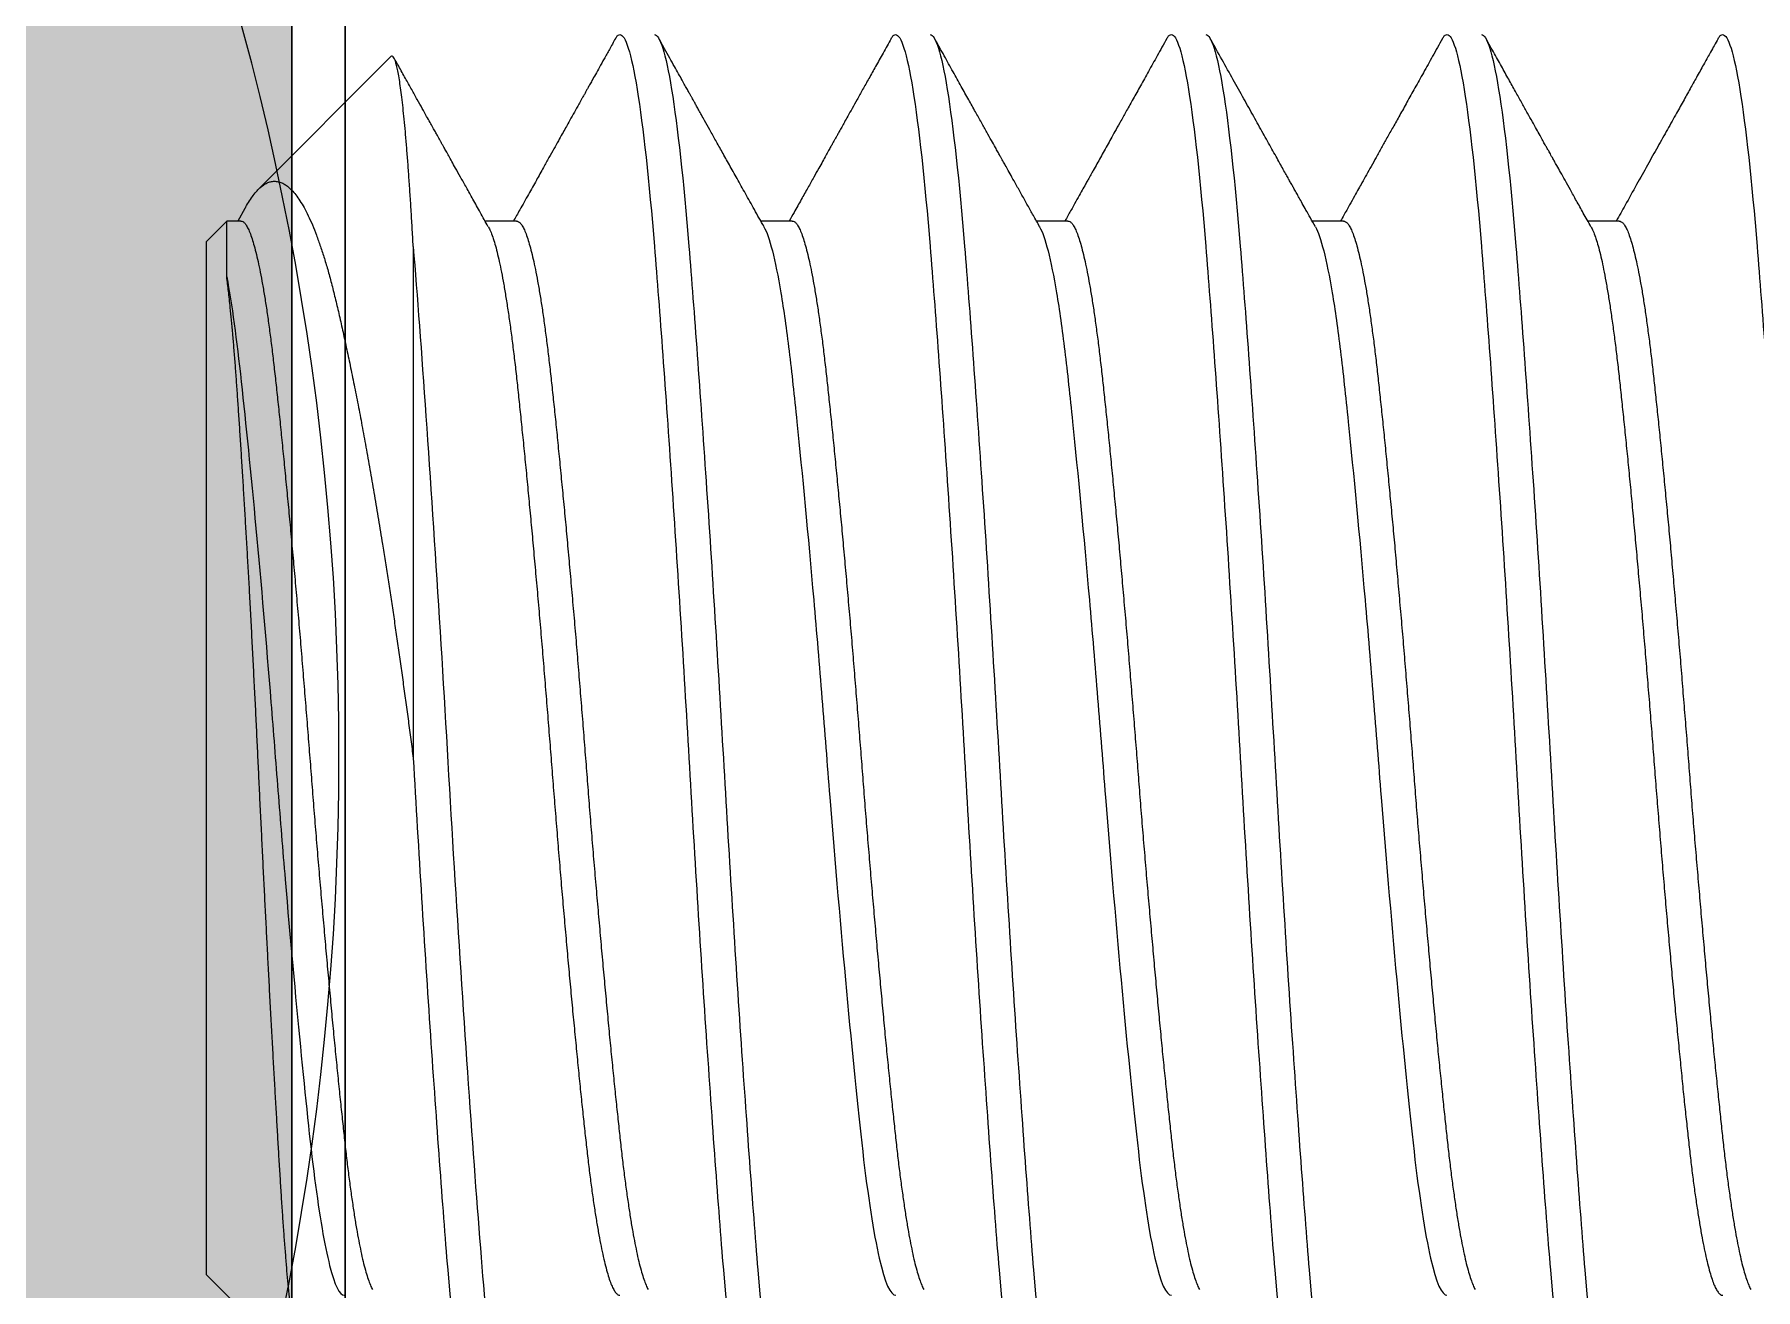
# Model space of a CAD drawing. Extents: x -82 to 113, y -82 to 93.
# Drawn here: x 25.0563 to 25.2514, y 70.4384 to 70.5806 of the extents above; entities that cross this region are included whole.
import ezdxf

# ---------------------------------------------------------------- set-up
doc = ezdxf.new("R2010")
doc.units = 0
doc.header["$MEASUREMENT"] = 0
doc.linetypes.add('SLD-Solid', pattern=[0])
doc.layers.get('0').update_dxf_attribs({"linetype": 'CONTINUOUS'})
for name, color, linetype in [('1', 7, 'CONTINUOUS'), ('Ballons', 7, 'CONTINUOUS'), ('I-Strut', 7, 'CONTINUOUS'), ('VENT', 5, 'CONTINUOUS')]:
    doc.layers.add(name, color=color, linetype=linetype)

# ---------------------------------------------------------------- blocks, each defined once
blk = doc.blocks.new('25204')
at = {"color": 7, "linetype": 'Continuous', "lineweight": 15}
blk.add_line((0.3125, -1.437), (-0.3125, -1.437), dxfattribs=at)
blk = doc.blocks.new('GSFDGSF')
at = {"color": 7, "linetype": 'SLD-Solid', "lineweight": 15}
blk.add_circle((0, 0), 0.31493, dxfattribs=at)
blk = doc.blocks.new('25174')
at = {"color": 7, "linetype": 'SLD-Solid', "lineweight": 15}
for p, q in [((0.875, 0.05856), (0.86414, 0.06943)), ((0.875, 0.05856), (0.875, -0.05856)), ((0.85156, -0.05798), (0.85156, 0)), ((0.8727, -0.06086), (0.875, -0.05856)), ((0.71484, -0.06086), (0.71841, -0.06086)), ((0.74609, -0.06086), (0.74966, -0.06086)), ((0.77734, -0.06086), (0.78091, -0.06086)), ((0.80859, -0.06086), (0.81216, -0.06086)), ((0.83984, -0.06086), (0.84341, -0.06086)), ((0.87063, -0.0623), (0.87144, -0.06086)), ((0.87109, -0.06086), (0.8727, -0.06086)), ((0.85408, -0.07949), (0.86909, -0.06447))]:
    blk.add_line(p, q, dxfattribs=at)
for points, knots in [([(0.70313, -0.082), (0.70252, -0.082), (0.70185, -0.07992), (0.7005, -0.0716), (0.69982, -0.06538), (0.69862, -0.05059), (0.69794, -0.04143), (0.69659, -0.02133), (0.69591, -0.01046), (0.69471, 0.01046), (0.69404, 0.02133), (0.69268, 0.04143), (0.69201, 0.05059), (0.6908, 0.06538), (0.69013, 0.0716), (0.68878, 0.07992), (0.6881, 0.082), (0.6875, 0.082)], [0, 0, 0, 0, 0.125, 0.125, 0.25, 0.25, 0.375, 0.375, 0.5, 0.5, 0.625, 0.625, 0.75, 0.75, 0.875, 0.875, 1, 1, 1, 1]), ([(0.73047, -0.082), (0.72987, -0.082), (0.72919, -0.07992), (0.72784, -0.0716), (0.72716, -0.06538), (0.72596, -0.05059), (0.72529, -0.04143), (0.72393, -0.02133), (0.72326, -0.01046), (0.72205, 0.01046), (0.72138, 0.02133), (0.72003, 0.04143), (0.71935, 0.05059), (0.71815, 0.06538), (0.71747, 0.0716), (0.71612, 0.07992), (0.71545, 0.082), (0.71484, 0.082)], [0, 0, 0, 0, 0.125, 0.125, 0.25, 0.25, 0.375, 0.375, 0.5, 0.5, 0.625, 0.625, 0.75, 0.75, 0.875, 0.875, 1, 1, 1, 1]), ([(0.73437, -0.082), (0.73377, -0.082), (0.7331, -0.07992), (0.73175, -0.0716), (0.73107, -0.06538), (0.72987, -0.05059), (0.72919, -0.04143), (0.72784, -0.02133), (0.72716, -0.01046), (0.72596, 0.01046), (0.72529, 0.02133), (0.72393, 0.04143), (0.72326, 0.05059), (0.72205, 0.06538), (0.72138, 0.0716), (0.72003, 0.07992), (0.71935, 0.082), (0.71875, 0.082)], [0, 0, 0, 0, 0.125, 0.125, 0.25, 0.25, 0.375, 0.375, 0.5, 0.5, 0.625, 0.625, 0.75, 0.75, 0.875, 0.875, 1, 1, 1, 1]), ([(0.76172, -0.082), (0.76112, -0.082), (0.76044, -0.07992), (0.75909, -0.0716), (0.75841, -0.06538), (0.75721, -0.05059), (0.75654, -0.04143), (0.75518, -0.02133), (0.75451, -0.01046), (0.7533, 0.01046), (0.75263, 0.02133), (0.75128, 0.04143), (0.7506, 0.05059), (0.7494, 0.06538), (0.74872, 0.0716), (0.74737, 0.07992), (0.7467, 0.082), (0.74609, 0.082)], [0, 0, 0, 0, 0.125, 0.125, 0.25, 0.25, 0.375, 0.375, 0.5, 0.5, 0.625, 0.625, 0.75, 0.75, 0.875, 0.875, 1, 1, 1, 1]), ([(0.76562, -0.082), (0.76502, -0.082), (0.76435, -0.07992), (0.763, -0.0716), (0.76232, -0.06538), (0.76112, -0.05059), (0.76044, -0.04143), (0.75909, -0.02133), (0.75841, -0.01046), (0.75721, 0.01046), (0.75654, 0.02133), (0.75518, 0.04143), (0.75451, 0.05059), (0.7533, 0.06538), (0.75263, 0.0716), (0.75128, 0.07992), (0.7506, 0.082), (0.75, 0.082)], [0, 0, 0, 0, 0.125, 0.125, 0.25, 0.25, 0.375, 0.375, 0.5, 0.5, 0.625, 0.625, 0.75, 0.75, 0.875, 0.875, 1, 1, 1, 1]), ([(0.79297, -0.082), (0.79237, -0.082), (0.79169, -0.07992), (0.79034, -0.0716), (0.78966, -0.06538), (0.78846, -0.05059), (0.78779, -0.04143), (0.78643, -0.02133), (0.78576, -0.01046), (0.78455, 0.01046), (0.78388, 0.02133), (0.78253, 0.04143), (0.78185, 0.05059), (0.78065, 0.06538), (0.77997, 0.0716), (0.77862, 0.07992), (0.77795, 0.082), (0.77734, 0.082)], [0, 0, 0, 0, 0.125, 0.125, 0.25, 0.25, 0.375, 0.375, 0.5, 0.5, 0.625, 0.625, 0.75, 0.75, 0.875, 0.875, 1, 1, 1, 1]), ([(0.79688, -0.082), (0.79627, -0.082), (0.7956, -0.07992), (0.79425, -0.0716), (0.79357, -0.06538), (0.79237, -0.05059), (0.79169, -0.04143), (0.79034, -0.02133), (0.78966, -0.01046), (0.78846, 0.01046), (0.78779, 0.02133), (0.78643, 0.04143), (0.78576, 0.05059), (0.78455, 0.06538), (0.78388, 0.0716), (0.78253, 0.07992), (0.78185, 0.082), (0.78125, 0.082)], [0, 0, 0, 0, 0.125, 0.125, 0.25, 0.25, 0.375, 0.375, 0.5, 0.5, 0.625, 0.625, 0.75, 0.75, 0.875, 0.875, 1, 1, 1, 1]), ([(0.82422, -0.082), (0.82362, -0.082), (0.82294, -0.07992), (0.82159, -0.0716), (0.82091, -0.06538), (0.81971, -0.05059), (0.81904, -0.04143), (0.81768, -0.02133), (0.81701, -0.01046), (0.8158, 0.01046), (0.81513, 0.02133), (0.81378, 0.04143), (0.8131, 0.05059), (0.8119, 0.06538), (0.81122, 0.0716), (0.80987, 0.07992), (0.8092, 0.082), (0.80859, 0.082)], [0, 0, 0, 0, 0.125, 0.125, 0.25, 0.25, 0.375, 0.375, 0.5, 0.5, 0.625, 0.625, 0.75, 0.75, 0.875, 0.875, 1, 1, 1, 1]), ([(0.82813, -0.082), (0.82752, -0.082), (0.82685, -0.07992), (0.8255, -0.0716), (0.82482, -0.06538), (0.82362, -0.05059), (0.82294, -0.04143), (0.82159, -0.02133), (0.82091, -0.01046), (0.81971, 0.01046), (0.81904, 0.02133), (0.81768, 0.04143), (0.81701, 0.05059), (0.8158, 0.06538), (0.81513, 0.0716), (0.81378, 0.07992), (0.8131, 0.082), (0.8125, 0.082)], [0, 0, 0, 0, 0.125, 0.125, 0.25, 0.25, 0.375, 0.375, 0.5, 0.5, 0.625, 0.625, 0.75, 0.75, 0.875, 0.875, 1, 1, 1, 1]), ([(0.85156, -0.05798), (0.85111, -0.05244), (0.85062, -0.04591), (0.84961, -0.03157), (0.8491, -0.02377), (0.84811, -0.00792), (0.84767, -0.00004), (0.84672, 0.01584), (0.84621, 0.02385), (0.8452, 0.03891), (0.84469, 0.04597), (0.84374, 0.05828), (0.84329, 0.06359), (0.84231, 0.07259), (0.84179, 0.07615), (0.84079, 0.08085), (0.84029, 0.082), (0.83984, 0.082)], [0, 0, 0, 0, 0.125, 0.125, 0.25, 0.25, 0.375, 0.375, 0.5, 0.5, 0.625, 0.625, 0.75, 0.75, 0.875, 0.875, 1, 1, 1, 1]), ([(0.85156, 0), (0.85096, 0.01046), (0.85029, 0.02133), (0.84893, 0.04143), (0.84826, 0.05059), (0.84705, 0.06538), (0.84638, 0.0716), (0.84503, 0.07992), (0.84435, 0.082), (0.84375, 0.082)], [0, 0, 0, 0, 0.25, 0.25, 0.5, 0.5, 0.75, 0.75, 1, 1, 1, 1]), ([(0.86373, 0.06925), (0.86376, 0.0693), (0.86383, 0.06943), (0.86394, 0.06951), (0.86407, 0.0695), (0.8642, 0.06936), (0.86433, 0.06909), (0.86447, 0.06869), (0.86461, 0.06816), (0.86475, 0.06751), (0.86488, 0.06675), (0.86502, 0.06588), (0.86516, 0.06487), (0.8653, 0.06375), (0.86544, 0.06249), (0.86559, 0.06111), (0.86573, 0.05964), (0.86587, 0.05809), (0.866, 0.05647), (0.86614, 0.05476), (0.86627, 0.05293), (0.86641, 0.051), (0.86654, 0.04895), (0.86667, 0.04682), (0.86681, 0.04462), (0.86694, 0.04238), (0.86707, 0.04009), (0.86721, 0.03772), (0.86735, 0.03527), (0.86749, 0.03274), (0.86763, 0.03012), (0.86778, 0.02744), (0.86792, 0.02477), (0.86806, 0.02212), (0.86819, 0.0195), (0.86833, 0.01683), (0.86847, 0.01413), (0.8686, 0.01138), (0.86874, 0.00859), (0.86888, 0.00578), (0.86901, 0.00299), (0.86914, 0.00024), (0.86927, -0.00248), (0.8694, -0.0052), (0.86954, -0.00793), (0.86968, -0.01066), (0.86982, -0.01339), (0.86996, -0.0161), (0.8701, -0.01871), (0.87024, -0.02122), (0.87038, -0.02364), (0.87052, -0.02601), (0.87066, -0.02835), (0.8708, -0.03066), (0.87094, -0.03292), (0.87108, -0.03513), (0.87121, -0.03724), (0.87135, -0.03925), (0.87148, -0.04116), (0.87161, -0.043), (0.87174, -0.04478), (0.87188, -0.04648), (0.87201, -0.0481), (0.87215, -0.04964), (0.87228, -0.05093), (0.8724, -0.05201), (0.8725, -0.05291), (0.8726, -0.05375), (0.87267, -0.05427), (0.8727, -0.05453)], [0, 0, 0, 0, 0.0086732, 0.0247167, 0.0407603, 0.0571609, 0.0735613, 0.0900907, 0.1066201, 0.1223005, 0.1379809, 0.1537748, 0.1695686, 0.185721, 0.2018735, 0.21815, 0.2344266, 0.2497943, 0.265162, 0.2806364, 0.2961108, 0.3119228, 0.3277347, 0.3436646, 0.3595943, 0.3748751, 0.390156, 0.4055501, 0.4209442, 0.4366966, 0.452449, 0.4683254, 0.4842019, 0.4990045, 0.513807, 0.5287123, 0.5436177, 0.5588473, 0.574077, 0.5894187, 0.6047604, 0.6195634, 0.6343661, 0.6492776, 0.6641892, 0.6794491, 0.694709, 0.7100909, 0.7254728, 0.7397859, 0.754099, 0.7685126, 0.7829261, 0.7976569, 0.8123876, 0.8272279, 0.8420682, 0.8563056, 0.8705431, 0.8848798, 0.8992163, 0.9138787, 0.9285411, 0.9433208, 0.9581005, 0.968549, 0.979008, 0.9894987, 1, 1, 1, 1]), ([(0.71805, -0.06021), (0.71804, -0.06021), (0.71796, -0.06009), (0.7178, -0.05972), (0.71755, -0.05908), (0.7173, -0.05828), (0.71705, -0.05735), (0.7168, -0.05628), (0.71655, -0.05507), (0.7163, -0.05371), (0.71605, -0.05222), (0.7158, -0.0506), (0.71555, -0.04887), (0.71531, -0.04703), (0.71507, -0.04509), (0.71484, -0.04305), (0.71461, -0.04092), (0.71438, -0.03868), (0.71414, -0.03633), (0.71389, -0.03388), (0.71364, -0.03135), (0.7134, -0.02875), (0.71315, -0.0261), (0.7129, -0.02337), (0.71265, -0.02057), (0.71239, -0.01771), (0.71214, -0.01478), (0.71189, -0.01184), (0.71165, -0.00887), (0.7114, -0.00591), (0.71117, -0.00295), (0.71094, 0), (0.71071, 0.00294), (0.71047, 0.0059), (0.71023, 0.00885), (0.70999, 0.01181), (0.70974, 0.01473), (0.70949, 0.01762), (0.70924, 0.02044), (0.70899, 0.02323), (0.70874, 0.02597), (0.70849, 0.02867), (0.70823, 0.03131), (0.70798, 0.03386), (0.70774, 0.03632), (0.7075, 0.03867), (0.70726, 0.04091), (0.70703, 0.04305), (0.7068, 0.04508), (0.70657, 0.04702), (0.70633, 0.04885), (0.70608, 0.05058), (0.70583, 0.05219), (0.70558, 0.05367), (0.70533, 0.05501), (0.70508, 0.05622), (0.70483, 0.0573), (0.70458, 0.05825), (0.70433, 0.05906), (0.70408, 0.05972), (0.70383, 0.06023), (0.70359, 0.0606), (0.70335, 0.0608), (0.70321, 0.06088), (0.70312, 0.06086), (0.70312, 0.06086)], [0, 0, 0, 0, 0.00009, 0.0165405, 0.0330728, 0.0493703, 0.0657078, 0.0820658, 0.0984242, 0.1150963, 0.1317274, 0.1482965, 0.1647837, 0.1811693, 0.1974345, 0.2135613, 0.2296528, 0.2458821, 0.2622314, 0.2786819, 0.2952142, 0.3115117, 0.3278492, 0.3442072, 0.3605656, 0.3772378, 0.3938687, 0.4104379, 0.4269251, 0.4433107, 0.4595759, 0.4757027, 0.4917942, 0.5080235, 0.5243728, 0.5408233, 0.5573556, 0.5736531, 0.5899906, 0.6063486, 0.622707, 0.6393792, 0.6560102, 0.6725793, 0.6890665, 0.7054522, 0.7217173, 0.7378441, 0.7539356, 0.7701649, 0.7865142, 0.8029647, 0.8194971, 0.8357945, 0.852132, 0.86849, 0.8848484, 0.9015206, 0.9181516, 0.9347208, 0.9512079, 0.9675936, 0.9838587, 0.9999855, 1, 1, 1, 1]), ([(0.74929, -0.06021), (0.74868, -0.05911), (0.74802, -0.05654), (0.74706, -0.0508), (0.74675, -0.04858), (0.74615, -0.04369), (0.74587, -0.04104), (0.74496, -0.03222), (0.74431, -0.02528), (0.74334, -0.01428), (0.74303, -0.01052), (0.74242, -0.00303), (0.74214, 0.00066), (0.74124, 0.01188), (0.74059, 0.01948), (0.73931, 0.03333), (0.7387, 0.03948), (0.73752, 0.04963), (0.73688, 0.05384), (0.73559, 0.05946), (0.73495, 0.06086), (0.73438, 0.06086)], [0, 0, 0, 0, 0.125, 0.125, 0.1875, 0.1875, 0.25, 0.25, 0.375, 0.375, 0.4375, 0.4375, 0.5, 0.5, 0.625, 0.625, 0.75, 0.75, 0.875, 0.875, 1, 1, 1, 1]), ([(0.78055, -0.06021), (0.77993, -0.05912), (0.77927, -0.05654), (0.77831, -0.0508), (0.778, -0.04858), (0.7774, -0.04369), (0.77712, -0.04104), (0.77621, -0.03222), (0.77556, -0.02528), (0.77459, -0.01428), (0.77428, -0.01052), (0.77367, -0.00303), (0.77339, 0.00066), (0.77249, 0.01188), (0.77184, 0.01948), (0.77056, 0.03333), (0.76995, 0.03948), (0.76877, 0.04963), (0.76813, 0.05384), (0.76684, 0.05946), (0.7662, 0.06086), (0.76562, 0.06086)], [0, 0, 0, 0, 0.125, 0.125, 0.1875, 0.1875, 0.25, 0.25, 0.375, 0.375, 0.4375, 0.4375, 0.5, 0.5, 0.625, 0.625, 0.75, 0.75, 0.875, 0.875, 1, 1, 1, 1]), ([(0.8118, -0.06021), (0.81118, -0.05912), (0.81052, -0.05654), (0.80956, -0.0508), (0.80925, -0.04858), (0.80865, -0.04369), (0.80837, -0.04104), (0.80746, -0.03222), (0.80681, -0.02528), (0.80584, -0.01428), (0.80553, -0.01052), (0.80492, -0.00303), (0.80464, 0.00067), (0.80374, 0.01188), (0.80309, 0.01948), (0.8018, 0.03333), (0.8012, 0.03949), (0.80002, 0.04963), (0.79938, 0.05384), (0.79809, 0.05946), (0.79745, 0.06086), (0.79687, 0.06086)], [0, 0, 0, 0, 0.125, 0.125, 0.1875, 0.1875, 0.25, 0.25, 0.375, 0.375, 0.4375, 0.4375, 0.5, 0.5, 0.625, 0.625, 0.75, 0.75, 0.875, 0.875, 1, 1, 1, 1]), ([(0.84305, -0.06021), (0.84304, -0.06021), (0.84296, -0.06009), (0.8428, -0.05972), (0.84255, -0.05908), (0.8423, -0.05828), (0.84205, -0.05735), (0.8418, -0.05628), (0.84155, -0.05507), (0.8413, -0.05371), (0.84105, -0.05222), (0.8408, -0.0506), (0.84055, -0.04887), (0.84031, -0.04703), (0.84007, -0.04509), (0.83984, -0.04305), (0.83961, -0.04092), (0.83938, -0.03868), (0.83914, -0.03633), (0.83889, -0.03388), (0.83864, -0.03135), (0.8384, -0.02875), (0.83815, -0.0261), (0.8379, -0.02337), (0.83765, -0.02057), (0.83739, -0.01771), (0.83714, -0.01478), (0.83689, -0.01184), (0.83665, -0.00887), (0.8364, -0.00591), (0.83617, -0.00295), (0.83594, 0), (0.83571, 0.00294), (0.83547, 0.0059), (0.83523, 0.00885), (0.83499, 0.01181), (0.83474, 0.01473), (0.83449, 0.01762), (0.83424, 0.02044), (0.83399, 0.02323), (0.83374, 0.02597), (0.83349, 0.02867), (0.83323, 0.03131), (0.83298, 0.03386), (0.83274, 0.03632), (0.8325, 0.03867), (0.83226, 0.04091), (0.83203, 0.04305), (0.8318, 0.04508), (0.83157, 0.04702), (0.83133, 0.04885), (0.83108, 0.05058), (0.83083, 0.05219), (0.83058, 0.05367), (0.83033, 0.05501), (0.83008, 0.05622), (0.82983, 0.0573), (0.82958, 0.05825), (0.82933, 0.05906), (0.82908, 0.05972), (0.82883, 0.06023), (0.82859, 0.06059), (0.82835, 0.06082), (0.8282, 0.06085), (0.82813, 0.06086)], [0, 0, 0, 0, 0.000091, 0.016541, 0.033074, 0.049372, 0.06571, 0.082068, 0.098427, 0.115099, 0.13173, 0.1483, 0.164787, 0.181173, 0.197439, 0.213566, 0.229658, 0.245887, 0.262237, 0.278688, 0.29522, 0.311518, 0.327856, 0.344214, 0.360573, 0.377245, 0.393877, 0.410446, 0.426934, 0.44332, 0.459585, 0.475712, 0.491804, 0.508034, 0.524383, 0.540834, 0.557367, 0.573664, 0.590002, 0.606361, 0.622719, 0.639392, 0.656023, 0.672593, 0.68908, 0.705466, 0.721732, 0.737859, 0.75395, 0.77018, 0.78653, 0.80298, 0.819513, 0.835811, 0.852149, 0.868507, 0.884866, 0.901538, 0.918169, 0.934739, 0.951226, 0.967612, 0.983878, 1, 1, 1, 1]), ([(0.8727, -0.05453), (0.87213, -0.05148), (0.87157, -0.04739), (0.87054, -0.03792), (0.86997, -0.03224), (0.86881, -0.01979), (0.86823, -0.01303), (0.86742, -0.00296), (0.86716, 0.00034), (0.86663, 0.00704), (0.86636, 0.01041), (0.86551, 0.02041), (0.86492, 0.0269), (0.86379, 0.03844), (0.86328, 0.0434), (0.86219, 0.05182), (0.86161, 0.05522), (0.86046, 0.05974), (0.85989, 0.06086), (0.85938, 0.06086)], [0, 0, 0, 0, 0.125, 0.125, 0.25, 0.25, 0.375, 0.375, 0.4375, 0.4375, 0.5, 0.5, 0.625, 0.625, 0.75, 0.75, 0.875, 0.875, 1, 1, 1, 1]), ([(0.71484, -0.06086), (0.71484, -0.06086), (0.71478, -0.06088), (0.71461, -0.0608), (0.71438, -0.0606), (0.71414, -0.06024), (0.71389, -0.05973), (0.71364, -0.05907), (0.7134, -0.05828), (0.71315, -0.05735), (0.7129, -0.05628), (0.71265, -0.05507), (0.71239, -0.05371), (0.71214, -0.05222), (0.71189, -0.0506), (0.71165, -0.04887), (0.7114, -0.04703), (0.71117, -0.04509), (0.71094, -0.04305), (0.71071, -0.04092), (0.71047, -0.03868), (0.71023, -0.03633), (0.70999, -0.03388), (0.70974, -0.03135), (0.70949, -0.02875), (0.70924, -0.0261), (0.70899, -0.02337), (0.70874, -0.02057), (0.70849, -0.01771), (0.70823, -0.01478), (0.70798, -0.01184), (0.70774, -0.00887), (0.7075, -0.00591), (0.70726, -0.00295), (0.70703, 0), (0.7068, 0.00294), (0.70657, 0.0059), (0.70633, 0.00885), (0.70608, 0.01181), (0.70583, 0.01473), (0.70558, 0.01762), (0.70533, 0.02044), (0.70508, 0.02323), (0.70483, 0.02597), (0.70458, 0.02867), (0.70433, 0.03131), (0.70408, 0.03386), (0.70383, 0.03632), (0.70359, 0.03867), (0.70335, 0.04091), (0.70313, 0.04305), (0.7029, 0.04508), (0.70266, 0.04702), (0.70242, 0.04885), (0.70217, 0.05058), (0.70193, 0.05219), (0.70168, 0.05367), (0.70143, 0.05501), (0.70118, 0.05622), (0.70093, 0.0573), (0.70067, 0.05825), (0.70042, 0.05906), (0.70017, 0.05971), (0.70001, 0.06009), (0.69992, 0.06021), (0.69992, 0.06021)], [0, 0, 0, 0, 0.000006, 0.016098, 0.032328, 0.048677, 0.065128, 0.081661, 0.097959, 0.114297, 0.130655, 0.147014, 0.163686, 0.180318, 0.196887, 0.213375, 0.229761, 0.246026, 0.262154, 0.278245, 0.294475, 0.310825, 0.327276, 0.343808, 0.360106, 0.376444, 0.392802, 0.409161, 0.425834, 0.442465, 0.459035, 0.475522, 0.491908, 0.508174, 0.524301, 0.540393, 0.556623, 0.572972, 0.589423, 0.605956, 0.622254, 0.638592, 0.65495, 0.671309, 0.687981, 0.704613, 0.721182, 0.73767, 0.754056, 0.770321, 0.786448, 0.80254, 0.81877, 0.83512, 0.851571, 0.868103, 0.884401, 0.900739, 0.917097, 0.933456, 0.950129, 0.96676, 0.98333, 0.999817, 1, 1, 1, 1]), ([(0.74609, -0.06086), (0.74609, -0.06086), (0.74602, -0.06088), (0.74586, -0.0608), (0.74563, -0.0606), (0.74539, -0.06024), (0.74514, -0.05973), (0.74489, -0.05907), (0.74465, -0.05828), (0.7444, -0.05735), (0.74415, -0.05628), (0.7439, -0.05507), (0.74364, -0.05371), (0.74339, -0.05222), (0.74314, -0.0506), (0.7429, -0.04887), (0.74265, -0.04703), (0.74242, -0.04509), (0.74219, -0.04305), (0.74196, -0.04092), (0.74172, -0.03868), (0.74148, -0.03633), (0.74124, -0.03388), (0.74099, -0.03135), (0.74074, -0.02875), (0.74049, -0.0261), (0.74024, -0.02337), (0.73999, -0.02057), (0.73974, -0.01771), (0.73948, -0.01478), (0.73923, -0.01184), (0.73899, -0.00887), (0.73875, -0.00591), (0.73851, -0.00295), (0.73828, 0), (0.73805, 0.00294), (0.73782, 0.0059), (0.73758, 0.00885), (0.73733, 0.01181), (0.73708, 0.01473), (0.73683, 0.01762), (0.73658, 0.02044), (0.73633, 0.02323), (0.73608, 0.02597), (0.73583, 0.02867), (0.73558, 0.03131), (0.73533, 0.03386), (0.73508, 0.03632), (0.73484, 0.03867), (0.7346, 0.04091), (0.73438, 0.04305), (0.73415, 0.04508), (0.73391, 0.04702), (0.73367, 0.04885), (0.73342, 0.05058), (0.73318, 0.05219), (0.73293, 0.05367), (0.73268, 0.05501), (0.73243, 0.05622), (0.73218, 0.0573), (0.73192, 0.05825), (0.73167, 0.05906), (0.73142, 0.05971), (0.73126, 0.06009), (0.73117, 0.06021), (0.73117, 0.06021)], [0, 0, 0, 0, 0.000022, 0.016113, 0.032343, 0.048692, 0.065143, 0.081675, 0.097973, 0.11431, 0.130668, 0.147027, 0.163699, 0.18033, 0.1969, 0.213387, 0.229773, 0.246038, 0.262165, 0.278257, 0.294486, 0.310836, 0.327286, 0.343819, 0.360116, 0.376454, 0.392812, 0.409171, 0.425843, 0.442474, 0.459043, 0.475531, 0.491916, 0.508182, 0.524309, 0.5404, 0.55663, 0.572979, 0.58943, 0.605962, 0.62226, 0.638598, 0.654956, 0.671314, 0.687986, 0.704618, 0.721187, 0.737674, 0.75406, 0.770325, 0.786452, 0.802544, 0.818773, 0.835123, 0.851573, 0.868106, 0.884403, 0.900741, 0.917099, 0.933458, 0.95013, 0.966761, 0.983331, 0.999818, 1, 1, 1, 1]), ([(0.77734, -0.06086), (0.77727, -0.06085), (0.77711, -0.06082), (0.77688, -0.0606), (0.77664, -0.06024), (0.77639, -0.05973), (0.77614, -0.05907), (0.7759, -0.05828), (0.77565, -0.05735), (0.7754, -0.05628), (0.77515, -0.05507), (0.77489, -0.05371), (0.77464, -0.05222), (0.77439, -0.0506), (0.77415, -0.04887), (0.7739, -0.04703), (0.77367, -0.04509), (0.77344, -0.04305), (0.77321, -0.04092), (0.77297, -0.03868), (0.77273, -0.03633), (0.77249, -0.03388), (0.77224, -0.03135), (0.77199, -0.02875), (0.77174, -0.0261), (0.77149, -0.02337), (0.77124, -0.02057), (0.77099, -0.01771), (0.77073, -0.01478), (0.77048, -0.01184), (0.77024, -0.00887), (0.77, -0.00591), (0.76976, -0.00295), (0.76953, 0), (0.7693, 0.00294), (0.76907, 0.0059), (0.76883, 0.00885), (0.76858, 0.01181), (0.76833, 0.01473), (0.76808, 0.01762), (0.76783, 0.02044), (0.76758, 0.02323), (0.76733, 0.02597), (0.76708, 0.02867), (0.76683, 0.03131), (0.76658, 0.03386), (0.76633, 0.03632), (0.76609, 0.03867), (0.76585, 0.04091), (0.76562, 0.04305), (0.7654, 0.04508), (0.76516, 0.04702), (0.76492, 0.04885), (0.76467, 0.05058), (0.76443, 0.05219), (0.76418, 0.05367), (0.76393, 0.05501), (0.76368, 0.05622), (0.76343, 0.0573), (0.76317, 0.05825), (0.76292, 0.05906), (0.76267, 0.05971), (0.76251, 0.06009), (0.76242, 0.06021), (0.76242, 0.06021)], [0, 0, 0, 0, 0.016081, 0.032311, 0.04866, 0.065111, 0.081644, 0.097942, 0.11428, 0.130639, 0.146998, 0.16367, 0.180302, 0.196872, 0.213359, 0.229745, 0.246011, 0.262138, 0.27823, 0.29446, 0.31081, 0.327261, 0.343794, 0.360092, 0.37643, 0.392788, 0.409147, 0.42582, 0.442451, 0.459021, 0.475509, 0.491895, 0.508161, 0.524288, 0.54038, 0.55661, 0.57296, 0.589411, 0.605943, 0.622241, 0.638579, 0.654938, 0.671297, 0.68797, 0.704601, 0.721171, 0.737658, 0.754045, 0.77031, 0.786438, 0.80253, 0.818759, 0.835109, 0.85156, 0.868093, 0.884391, 0.900729, 0.917088, 0.933446, 0.950119, 0.966751, 0.98332, 0.999808, 1, 1, 1, 1]), ([(0.80859, -0.06086), (0.80852, -0.06085), (0.80836, -0.06082), (0.80813, -0.0606), (0.80789, -0.06024), (0.80764, -0.05973), (0.80739, -0.05907), (0.80715, -0.05828), (0.8069, -0.05735), (0.80665, -0.05628), (0.8064, -0.05507), (0.80614, -0.05371), (0.80589, -0.05222), (0.80564, -0.0506), (0.8054, -0.04887), (0.80515, -0.04703), (0.80492, -0.04509), (0.80469, -0.04305), (0.80446, -0.04092), (0.80422, -0.03868), (0.80398, -0.03633), (0.80374, -0.03388), (0.80349, -0.03135), (0.80324, -0.02875), (0.80299, -0.0261), (0.80274, -0.02337), (0.80249, -0.02057), (0.80224, -0.01771), (0.80198, -0.01478), (0.80173, -0.01184), (0.80149, -0.00887), (0.80125, -0.00591), (0.80101, -0.00295), (0.80078, 0), (0.80055, 0.00294), (0.80032, 0.0059), (0.80008, 0.00885), (0.79983, 0.01181), (0.79958, 0.01473), (0.79933, 0.01762), (0.79908, 0.02044), (0.79883, 0.02323), (0.79858, 0.02597), (0.79833, 0.02867), (0.79808, 0.03131), (0.79783, 0.03386), (0.79758, 0.03632), (0.79734, 0.03867), (0.7971, 0.04091), (0.79688, 0.04305), (0.79665, 0.04508), (0.79641, 0.04702), (0.79617, 0.04885), (0.79592, 0.05058), (0.79568, 0.05219), (0.79543, 0.05367), (0.79518, 0.05501), (0.79493, 0.05622), (0.79468, 0.0573), (0.79442, 0.05825), (0.79417, 0.05906), (0.79392, 0.05971), (0.79376, 0.06009), (0.79367, 0.06021), (0.79367, 0.06021)], [0, 0, 0, 0, 0.016081, 0.032311, 0.048661, 0.065112, 0.081645, 0.097942, 0.11428, 0.130639, 0.146998, 0.16367, 0.180301, 0.196871, 0.213359, 0.229745, 0.24601, 0.262138, 0.278229, 0.294459, 0.310809, 0.32726, 0.343792, 0.36009, 0.376428, 0.392787, 0.409145, 0.425818, 0.442449, 0.459019, 0.475507, 0.491893, 0.508158, 0.524285, 0.540377, 0.556607, 0.572957, 0.589408, 0.60594, 0.622238, 0.638576, 0.654935, 0.671293, 0.687966, 0.704597, 0.721167, 0.737655, 0.754041, 0.770306, 0.786433, 0.802525, 0.818755, 0.835105, 0.851556, 0.868088, 0.884386, 0.900724, 0.917082, 0.933441, 0.950114, 0.966745, 0.983315, 0.999802, 1, 1, 1, 1]), ([(0.83984, -0.06086), (0.83984, -0.06086), (0.83976, -0.06088), (0.83962, -0.0608), (0.83938, -0.0606), (0.83914, -0.06024), (0.83889, -0.05973), (0.83864, -0.05907), (0.8384, -0.05828), (0.83815, -0.05735), (0.8379, -0.05628), (0.83765, -0.05507), (0.83739, -0.05371), (0.83714, -0.05222), (0.83689, -0.0506), (0.83665, -0.04887), (0.8364, -0.04703), (0.83617, -0.04509), (0.83594, -0.04305), (0.83571, -0.04092), (0.83547, -0.03868), (0.83523, -0.03633), (0.83499, -0.03388), (0.83474, -0.03135), (0.83449, -0.02875), (0.83424, -0.0261), (0.83399, -0.02337), (0.83374, -0.02057), (0.83349, -0.01771), (0.83323, -0.01478), (0.83298, -0.01184), (0.83274, -0.00887), (0.8325, -0.00591), (0.83226, -0.00295), (0.83203, 0), (0.8318, 0.00294), (0.83157, 0.0059), (0.83133, 0.00885), (0.83108, 0.01181), (0.83083, 0.01473), (0.83058, 0.01762), (0.83033, 0.02044), (0.83008, 0.02323), (0.82983, 0.02597), (0.82958, 0.02867), (0.82933, 0.03131), (0.82908, 0.03386), (0.82883, 0.03632), (0.82859, 0.03867), (0.82835, 0.04091), (0.82813, 0.04305), (0.8279, 0.04508), (0.82766, 0.04702), (0.82742, 0.04885), (0.82717, 0.05058), (0.82693, 0.05219), (0.82668, 0.05367), (0.82643, 0.05501), (0.82618, 0.05622), (0.82593, 0.0573), (0.82567, 0.05825), (0.82542, 0.05906), (0.82517, 0.05971), (0.82501, 0.06009), (0.82492, 0.06021), (0.82492, 0.06021)], [0, 0, 0, 0, 0.000024, 0.016116, 0.032345, 0.048694, 0.065145, 0.081677, 0.097974, 0.114312, 0.13067, 0.147028, 0.1637, 0.180331, 0.196901, 0.213388, 0.229773, 0.246039, 0.262165, 0.278257, 0.294486, 0.310835, 0.327286, 0.343818, 0.360115, 0.376453, 0.392811, 0.409169, 0.425841, 0.442472, 0.459042, 0.475529, 0.491914, 0.508179, 0.524306, 0.540398, 0.556627, 0.572976, 0.589427, 0.605959, 0.622256, 0.638594, 0.654952, 0.67131, 0.687982, 0.704613, 0.721183, 0.73767, 0.754055, 0.77032, 0.786447, 0.802539, 0.818768, 0.835117, 0.851568, 0.8681, 0.884397, 0.900735, 0.917093, 0.933451, 0.950123, 0.966754, 0.983323, 0.999811, 1, 1, 1, 1]), ([(0.87109, -0.06086), (0.87102, -0.06085), (0.87086, -0.06082), (0.87063, -0.0606), (0.87039, -0.06024), (0.87014, -0.05973), (0.86989, -0.05907), (0.86965, -0.05828), (0.8694, -0.05735), (0.86915, -0.05628), (0.8689, -0.05507), (0.86864, -0.05371), (0.86839, -0.05222), (0.86814, -0.0506), (0.8679, -0.04887), (0.86765, -0.04703), (0.86742, -0.04509), (0.86719, -0.04305), (0.86696, -0.04092), (0.86672, -0.03868), (0.86648, -0.03633), (0.86624, -0.03388), (0.86599, -0.03135), (0.86574, -0.02875), (0.86549, -0.0261), (0.86524, -0.02337), (0.86499, -0.02057), (0.86474, -0.01771), (0.86448, -0.01478), (0.86423, -0.01184), (0.86399, -0.00887), (0.86375, -0.00591), (0.86351, -0.00295), (0.86328, 0), (0.86305, 0.00294), (0.86282, 0.0059), (0.86258, 0.00885), (0.86233, 0.01181), (0.86208, 0.01473), (0.86183, 0.01762), (0.86158, 0.02044), (0.86133, 0.02323), (0.86108, 0.02597), (0.86083, 0.02867), (0.86058, 0.03131), (0.86033, 0.03386), (0.86008, 0.03632), (0.85984, 0.03867), (0.8596, 0.04091), (0.85938, 0.04305), (0.85915, 0.04508), (0.85891, 0.04702), (0.85867, 0.04885), (0.85842, 0.05058), (0.85818, 0.05219), (0.85793, 0.05367), (0.85768, 0.05501), (0.85743, 0.05622), (0.85718, 0.0573), (0.85692, 0.05825), (0.85667, 0.05906), (0.85642, 0.05971), (0.85626, 0.06009), (0.85617, 0.06021), (0.85617, 0.06021)], [0, 0, 0, 0, 0.0160918, 0.0323215, 0.0486712, 0.0651221, 0.0816549, 0.0979527, 0.1142906, 0.130649, 0.1470078, 0.1636804, 0.1803118, 0.1968813, 0.2133689, 0.2297549, 0.2460205, 0.2621477, 0.2782396, 0.2944692, 0.3108189, 0.3272698, 0.3438026, 0.3601004, 0.3764383, 0.3927967, 0.4091555, 0.4258281, 0.4424594, 0.4590291, 0.4755166, 0.4919027, 0.5081682, 0.5242954, 0.5403873, 0.556617, 0.5729666, 0.5894175, 0.6059503, 0.6222481, 0.638586, 0.6549444, 0.6713033, 0.6879758, 0.7046072, 0.7211768, 0.7376644, 0.7540504, 0.7703159, 0.7864431, 0.802535, 0.8187647, 0.8351143, 0.8515653, 0.868098, 0.8843958, 0.9007337, 0.9170921, 0.9334509, 0.9501235, 0.9667549, 0.9833245, 0.9998121, 1, 1, 1, 1]), ([(0.87063, -0.06229), (0.87057, -0.0624), (0.87036, -0.06278), (0.87001, -0.06333), (0.86958, -0.06393), (0.86916, -0.06442), (0.86875, -0.0648), (0.86834, -0.06508), (0.86793, -0.06527), (0.86751, -0.06537), (0.86709, -0.06537), (0.86666, -0.06528), (0.86624, -0.0651), (0.86579, -0.0648), (0.86534, -0.06439), (0.86487, -0.06384), (0.8644, -0.06318), (0.86393, -0.06239), (0.86346, -0.06148), (0.86299, -0.06044), (0.86253, -0.05927), (0.86208, -0.05801), (0.86163, -0.05664), (0.8612, -0.05519), (0.86078, -0.05362), (0.86036, -0.05194), (0.85994, -0.05016), (0.85952, -0.04827), (0.85909, -0.0463), (0.85865, -0.04422), (0.85821, -0.04204), (0.85776, -0.03976), (0.85731, -0.0374), (0.85686, -0.03494), (0.85641, -0.03239), (0.85595, -0.02976), (0.8555, -0.02705), (0.8551, -0.02458), (0.85475, -0.02237), (0.85445, -0.02045), (0.85415, -0.0185), (0.85385, -0.01652), (0.85355, -0.01452), (0.85326, -0.01249), (0.85297, -0.01044), (0.85268, -0.00837), (0.8524, -0.0063), (0.85211, -0.00421), (0.85184, -0.00211), (0.85165, -0.0007), (0.85156, 0)], [0, 0, 0, 0, 0.008029, 0.028556, 0.049233, 0.06991, 0.089857, 0.109805, 0.12986, 0.149915, 0.170302, 0.19069, 0.21119, 0.231691, 0.254395, 0.277099, 0.29996, 0.322821, 0.346176, 0.369532, 0.393058, 0.416585, 0.43935, 0.462116, 0.485039, 0.507963, 0.531341, 0.554719, 0.578233, 0.601747, 0.625839, 0.649932, 0.674173, 0.698413, 0.723118, 0.747823, 0.772688, 0.797553, 0.814278, 0.831003, 0.847777, 0.864551, 0.881476, 0.898401, 0.915377, 0.932354, 0.949234, 0.966126, 0.983057, 1, 1, 1, 1]), ([(0.8727, -0.05453), (0.8727, -0.05482), (0.8727, -0.05538), (0.8727, -0.05616), (0.8727, -0.05689), (0.8727, -0.05762), (0.8727, -0.05834), (0.8727, -0.05901), (0.8727, -0.05958), (0.8727, -0.06005), (0.8727, -0.06041), (0.8727, -0.06067), (0.8727, -0.06083), (0.8727, -0.06085), (0.8727, -0.06086)], [0, 0, 0, 0, 0.0697813, 0.1396348, 0.2097058, 0.2798498, 0.3698234, 0.4599516, 0.5505492, 0.6413046, 0.7312782, 0.8214065, 0.912004, 1, 1, 1, 1]), ([(0.85156, -0.05798), (0.8516, -0.0587), (0.85168, -0.06014), (0.8518, -0.06219), (0.85193, -0.06414), (0.85206, -0.066), (0.85218, -0.06776), (0.85232, -0.06943), (0.85245, -0.07098), (0.85258, -0.07241), (0.85272, -0.07372), (0.85285, -0.07491), (0.85299, -0.07597), (0.85313, -0.0769), (0.85327, -0.07771), (0.85341, -0.07837), (0.85355, -0.07889), (0.85368, -0.07926), (0.85382, -0.07949), (0.85395, -0.07956), (0.85403, -0.07955), (0.85408, -0.07949), (0.85408, -0.07949)], [0, 0, 0, 0, 0.05065, 0.1013, 0.152275, 0.20325, 0.255245, 0.30724, 0.359586, 0.411932, 0.464635, 0.517337, 0.570405, 0.623473, 0.677696, 0.731919, 0.786541, 0.841163, 0.893865, 0.946568, 0.999639, 1, 1, 1, 1]), ([(0.71805, -0.06021), (0.71834, -0.06073), (0.71889, -0.06172), (0.71967, -0.06311), (0.72036, -0.06435), (0.72096, -0.06542), (0.72147, -0.06633), (0.72187, -0.06706), (0.72218, -0.06761), (0.72241, -0.06801), (0.72258, -0.06832), (0.72272, -0.06857), (0.72284, -0.06879), (0.72295, -0.06898), (0.72308, -0.06922), (0.72327, -0.06955), (0.72353, -0.07001), (0.72385, -0.0706), (0.72425, -0.07131), (0.72472, -0.07215), (0.72526, -0.07312), (0.72587, -0.07421), (0.72655, -0.07543), (0.7273, -0.07678), (0.72812, -0.07825), (0.72901, -0.07985), (0.72963, -0.08095), (0.72995, -0.08153)], [0, 0, 0, 0, 0.073048, 0.138544, 0.196483, 0.246858, 0.289663, 0.324894, 0.349061, 0.367658, 0.381191, 0.39275, 0.402863, 0.411526, 0.420451, 0.436176, 0.457816, 0.485374, 0.518851, 0.558247, 0.603566, 0.654809, 0.711981, 0.775082, 0.844116, 0.919087, 1, 1, 1, 1]), ([(0.74929, -0.06021), (0.74948, -0.06055), (0.74984, -0.06118), (0.75033, -0.06207), (0.75076, -0.06282), (0.75111, -0.06345), (0.75138, -0.06394), (0.75159, -0.06431), (0.75172, -0.06455), (0.7518, -0.06469), (0.75188, -0.06483), (0.75197, -0.065), (0.75213, -0.06527), (0.75234, -0.06565), (0.75262, -0.06615), (0.75295, -0.06674), (0.75333, -0.06743), (0.75376, -0.0682), (0.7544, -0.06933), (0.75524, -0.07084), (0.7563, -0.07274), (0.75743, -0.07476), (0.75863, -0.07691), (0.75989, -0.07918), (0.76076, -0.08073), (0.7612, -0.08153)], [0, 0, 0, 0, 0.047546, 0.089028, 0.124438, 0.153775, 0.177037, 0.194221, 0.205326, 0.210593, 0.215009, 0.223722, 0.234943, 0.253803, 0.277123, 0.304903, 0.337144, 0.373843, 0.413387, 0.496779, 0.585916, 0.680802, 0.78144, 0.887838, 1, 1, 1, 1]), ([(0.78054, -0.06021), (0.78078, -0.06064), (0.78124, -0.06145), (0.78191, -0.06264), (0.78256, -0.06381), (0.78315, -0.06487), (0.78367, -0.06579), (0.78408, -0.06653), (0.78442, -0.06714), (0.78467, -0.06759), (0.78488, -0.06796), (0.78507, -0.0683), (0.7853, -0.06872), (0.78562, -0.06929), (0.78604, -0.07004), (0.78656, -0.07097), (0.78717, -0.07206), (0.78785, -0.07328), (0.78862, -0.07465), (0.78946, -0.07617), (0.79039, -0.07783), (0.79139, -0.07963), (0.79209, -0.08088), (0.79245, -0.08153)], [0, 0, 0, 0, 0.059558, 0.114231, 0.168477, 0.22307, 0.263665, 0.29834, 0.327069, 0.34985, 0.362114, 0.378086, 0.397845, 0.421396, 0.458691, 0.502728, 0.553509, 0.611036, 0.675313, 0.746344, 0.824132, 0.908682, 1, 1, 1, 1]), ([(0.81179, -0.06021), (0.81216, -0.06086), (0.81286, -0.06212), (0.81388, -0.06394), (0.81483, -0.06563), (0.8157, -0.0672), (0.81651, -0.06864), (0.81725, -0.06996), (0.81791, -0.07115), (0.81845, -0.07211), (0.81886, -0.07285), (0.81917, -0.0734), (0.81943, -0.07386), (0.81964, -0.07425), (0.81981, -0.07455), (0.81993, -0.07477), (0.82002, -0.07493), (0.82012, -0.07511), (0.82028, -0.07539), (0.8205, -0.07578), (0.82077, -0.07627), (0.8211, -0.07687), (0.8215, -0.07758), (0.82197, -0.07841), (0.82249, -0.07936), (0.82308, -0.08041), (0.82349, -0.08114), (0.8237, -0.08153)], [0, 0, 0, 0, 0.091337, 0.176769, 0.256288, 0.329887, 0.397558, 0.459297, 0.515097, 0.564952, 0.594283, 0.619866, 0.641703, 0.65979, 0.67413, 0.684798, 0.68968, 0.696535, 0.710523, 0.728955, 0.751831, 0.779154, 0.813199, 0.852303, 0.896472, 0.945703, 1, 1, 1, 1]), ([(0.84305, -0.06021), (0.84335, -0.06076), (0.84393, -0.0618), (0.84476, -0.06328), (0.8455, -0.06461), (0.84617, -0.06579), (0.84672, -0.06677), (0.84716, -0.06758), (0.84752, -0.06821), (0.84782, -0.06875), (0.84806, -0.06918), (0.84825, -0.06952), (0.84838, -0.06975), (0.84847, -0.06991), (0.84855, -0.07006), (0.84867, -0.07027), (0.84884, -0.07058), (0.84907, -0.07098), (0.84934, -0.07148), (0.84967, -0.07207), (0.85008, -0.07279), (0.85056, -0.07365), (0.85112, -0.07466), (0.85176, -0.0758), (0.85246, -0.07706), (0.85312, -0.07825), (0.85355, -0.07902), (0.85373, -0.07933)], [0, 0, 0, 0, 0.085406, 0.162942, 0.232599, 0.294371, 0.348249, 0.387117, 0.420498, 0.44839, 0.470897, 0.488412, 0.500975, 0.507144, 0.513554, 0.524792, 0.540907, 0.561898, 0.587769, 0.618516, 0.654143, 0.700838, 0.753911, 0.813363, 0.879197, 0.951419, 1, 1, 1, 1]), ([(0.70364, -0.08153), (0.70379, -0.08126), (0.70407, -0.08075), (0.70447, -0.08004), (0.70484, -0.07938), (0.70521, -0.07872), (0.70559, -0.07803), (0.7061, -0.07712), (0.70674, -0.07597), (0.70752, -0.07457), (0.70841, -0.07298), (0.7094, -0.0712), (0.7105, -0.06924), (0.71167, -0.06715), (0.7129, -0.06495), (0.71408, -0.06283), (0.71485, -0.06146), (0.71519, -0.06086)], [0, 0, 0, 0, 0.038855, 0.073395, 0.103844, 0.134926, 0.168529, 0.204652, 0.266505, 0.334574, 0.408243, 0.497481, 0.592567, 0.693491, 0.800245, 0.912818, 1, 1, 1, 1]), ([(0.73489, -0.08153), (0.73526, -0.08086), (0.73598, -0.07958), (0.73702, -0.07771), (0.73799, -0.07598), (0.73888, -0.07437), (0.73971, -0.07289), (0.74047, -0.07154), (0.74115, -0.07032), (0.74178, -0.06918), (0.74238, -0.0681), (0.74296, -0.06707), (0.7435, -0.06611), (0.74397, -0.06526), (0.74442, -0.06446), (0.74489, -0.06363), (0.74544, -0.06263), (0.74597, -0.06169), (0.74631, -0.06108), (0.74644, -0.06086)], [0, 0, 0, 0, 0.096404, 0.186592, 0.270564, 0.348326, 0.419884, 0.485236, 0.544389, 0.597345, 0.650495, 0.70028, 0.746879, 0.790588, 0.823087, 0.863404, 0.911532, 0.967465, 1, 1, 1, 1]), ([(0.76614, -0.08153), (0.7665, -0.08088), (0.76719, -0.07964), (0.76819, -0.07786), (0.7691, -0.07622), (0.76992, -0.07475), (0.77066, -0.07343), (0.7713, -0.07228), (0.77186, -0.07128), (0.77235, -0.07041), (0.7728, -0.0696), (0.77323, -0.06883), (0.77365, -0.06807), (0.77406, -0.06733), (0.77437, -0.06678), (0.77458, -0.06642), (0.77467, -0.06625), (0.77477, -0.06607), (0.77491, -0.06581), (0.77511, -0.06546), (0.77539, -0.06496), (0.77576, -0.06431), (0.77621, -0.06349), (0.77675, -0.06253), (0.77725, -0.06163), (0.77757, -0.06106), (0.77769, -0.06086)], [0, 0, 0, 0, 0.093805, 0.180131, 0.258984, 0.330367, 0.394286, 0.449802, 0.498123, 0.539255, 0.575904, 0.615061, 0.651568, 0.68605, 0.722192, 0.731928, 0.738677, 0.74622, 0.758589, 0.775786, 0.797808, 0.830602, 0.870341, 0.91702, 0.970635, 1, 1, 1, 1]), ([(0.79739, -0.08153), (0.79769, -0.08098), (0.79828, -0.07994), (0.79912, -0.07843), (0.79989, -0.07705), (0.80059, -0.07579), (0.80122, -0.07466), (0.80178, -0.07366), (0.80226, -0.07281), (0.80265, -0.0721), (0.80297, -0.07153), (0.80324, -0.07105), (0.80345, -0.07067), (0.80361, -0.07038), (0.80372, -0.07019), (0.8038, -0.07004), (0.80389, -0.06987), (0.80404, -0.06962), (0.80424, -0.06926), (0.80449, -0.06881), (0.8048, -0.06825), (0.80517, -0.06759), (0.80563, -0.06677), (0.80618, -0.06578), (0.80685, -0.06459), (0.80759, -0.06326), (0.8083, -0.062), (0.80876, -0.06118), (0.80894, -0.06086)], [0, 0, 0, 0, 0.07891, 0.151761, 0.21856, 0.279305, 0.334005, 0.382657, 0.425269, 0.457599, 0.485304, 0.508387, 0.526849, 0.540689, 0.54991, 0.555098, 0.561612, 0.574358, 0.591746, 0.613801, 0.640697, 0.672469, 0.709117, 0.759521, 0.816938, 0.881357, 0.952776, 1, 1, 1, 1]), ([(0.82864, -0.08153), (0.82887, -0.08112), (0.82929, -0.08036), (0.8299, -0.07928), (0.83043, -0.07832), (0.83089, -0.0775), (0.83126, -0.07684), (0.83155, -0.07632), (0.83176, -0.07593), (0.83194, -0.07562), (0.83206, -0.07539), (0.83217, -0.0752), (0.83227, -0.07502), (0.8324, -0.07478), (0.83256, -0.07451), (0.83273, -0.0742), (0.83319, -0.07338), (0.83371, -0.07244), (0.8343, -0.0714), (0.83469, -0.0707), (0.83513, -0.06991), (0.83563, -0.06901), (0.83619, -0.06801), (0.83685, -0.06682), (0.83763, -0.06543), (0.83853, -0.06383), (0.83939, -0.06229), (0.83995, -0.06128), (0.84019, -0.06086)], [0, 0, 0, 0, 0.058621, 0.110962, 0.157027, 0.196817, 0.230336, 0.253477, 0.272265, 0.286699, 0.298273, 0.305364, 0.314219, 0.325379, 0.338842, 0.354269, 0.37002, 0.458634, 0.489472, 0.522246, 0.560224, 0.603505, 0.652085, 0.705967, 0.776263, 0.853905, 0.938886, 1, 1, 1, 1]), ([(0.70364, -0.08151), (0.70361, -0.08158), (0.7035, -0.08178), (0.70333, -0.08195), (0.70319, -0.08198), (0.70313, -0.082)], [0, 0, 0, 0, 0.2096416, 0.6063149, 1, 1, 1, 1]), ([(0.73489, -0.08151), (0.73486, -0.08158), (0.73475, -0.08178), (0.73458, -0.08195), (0.73444, -0.08198), (0.73437, -0.082)], [0, 0, 0, 0, 0.209636, 0.606312, 1, 1, 1, 1]), ([(0.76614, -0.08151), (0.7661, -0.08158), (0.766, -0.08178), (0.76583, -0.08195), (0.76569, -0.08198), (0.76562, -0.082)], [0, 0, 0, 0, 0.209496, 0.606242, 1, 1, 1, 1]), ([(0.79739, -0.08151), (0.79735, -0.08158), (0.79725, -0.08178), (0.79708, -0.08195), (0.79694, -0.08198), (0.79688, -0.082)], [0, 0, 0, 0, 0.2093969, 0.6061932, 1, 1, 1, 1]), ([(0.82864, -0.08151), (0.8286, -0.08158), (0.8285, -0.08178), (0.82833, -0.08195), (0.82819, -0.08198), (0.82813, -0.082)], [0, 0, 0, 0, 0.209537, 0.606263, 1, 1, 1, 1])]:
    blk.add_open_spline(points, degree=3, knots=knots, dxfattribs=at)
blk = doc.blocks.new('24896_18.6mmX1.6mm_Std_I-Strut')
at = {"layer": 'I-Strut'}
h = blk.add_hatch(color=256, dxfattribs=at)
h.dxf.hatch_style = 1
h.paths.add_polyline_path([(0.36614, 0.07874), (0.36614, 0.09842, 0.414214), (0.35039, 0.11417), (0.34227, 0.11417, 0.131652), (0.33833, 0.11312), (0.26247, 0.06932, -0.131652), (0.23885, 0.06299), (-0.23885, 0.06299, -0.131652), (-0.26247, 0.06932), (-0.29921, 0.09053), (-0.33833, 0.11312, 0.131652), (-0.34227, 0.11417), (-0.35039, 0.11417, 0.414214), (-0.36614, 0.09842), (-0.36614, 0.07874), (-0.36614, -0.01575), (-0.36614, -0.03543, 0.414214), (-0.35039, -0.05118), (-0.34227, -0.05118, 0.131652), (-0.33833, -0.05013), (-0.29921, -0.02754), (-0.26247, -0.00633, -0.131652), (-0.23885, 0), (0.23885, 0, -0.131652), (0.26247, -0.00633), (0.33833, -0.05013, 0.131652), (0.34227, -0.05118), (0.35039, -0.05118, 0.414214), (0.36614, -0.03543), (0.36614, -0.01575)])
blk.add_lwpolyline([(-0.23885, 0.06299), (0.23885, 0.06299, 0.131652), (0.26247, 0.06932), (0.33833, 0.11312, -0.131652), (0.34227, 0.11417), (0.35039, 0.11417, -0.414214), (0.36614, 0.09842), (0.36614, 0.07874), (0.36614, -0.01575)], format="xyb", dxfattribs=at)
blk = doc.blocks.new('3206_Astragal_Assembly')
at = {"rotation": 90}
blk.add_blockref('24896_18.6mmX1.6mm_Std_I-Strut', (0.51843, -1.11614), dxfattribs=at)
blk = doc.blocks.new('3200_Meeting_Stile_Assembly')
at = {"xscale": -1}
blk.add_blockref('3206_Astragal_Assembly', (-0.01562, 2.25), dxfattribs=at)

msp = doc.modelspace()

# ---------------------------------------------------------------- linework, layer by layer
at = {"layer": '1', "color": 7, "lineweight": 30}
msp.add_lwpolyline([(25.01279, 70.85614), (25.10728, 70.85614), (25.12696, 70.85614, -0.414214), (25.14271, 70.84039), (25.14271, 70.83227, -0.131652), (25.14166, 70.82833), (25.11907, 70.78921), (25.09786, 70.75247, 0.131652), (25.09153, 70.72885), (25.09153, 70.25115, 0.131652), (25.09786, 70.22753), (25.14166, 70.15167, -0.131652), (25.14271, 70.14773), (25.14271, 70.13961, -0.414214), (25.12696, 70.12386), (25.10728, 70.12386), (25.01279, 70.12386)], format="xyb", dxfattribs=at)

# ---------------------------------------------------------------- block references
at = {"xscale": -1, "rotation": 90}
msp.add_blockref('25204', (23.6485, 70.49886), dxfattribs=at)
at = {"layer": 'Ballons', "xscale": -0.9975, "yscale": 0.9975, "zscale": 0.9975, "rotation": 180}
msp.add_blockref('GSFDGSF', (24.7767, 70.49886), dxfattribs=at)
at = {"layer": 'Ballons', "rotation": 180}
msp.add_blockref('25174', (25.95082, 70.49862), dxfattribs=at)
at = {"layer": 'VENT', "xscale": -1, "rotation": 180}
msp.add_blockref('3200_Meeting_Stile_Assembly', (25.55657, 71.62363), dxfattribs=at)

doc.saveas('drawing.dxf')
